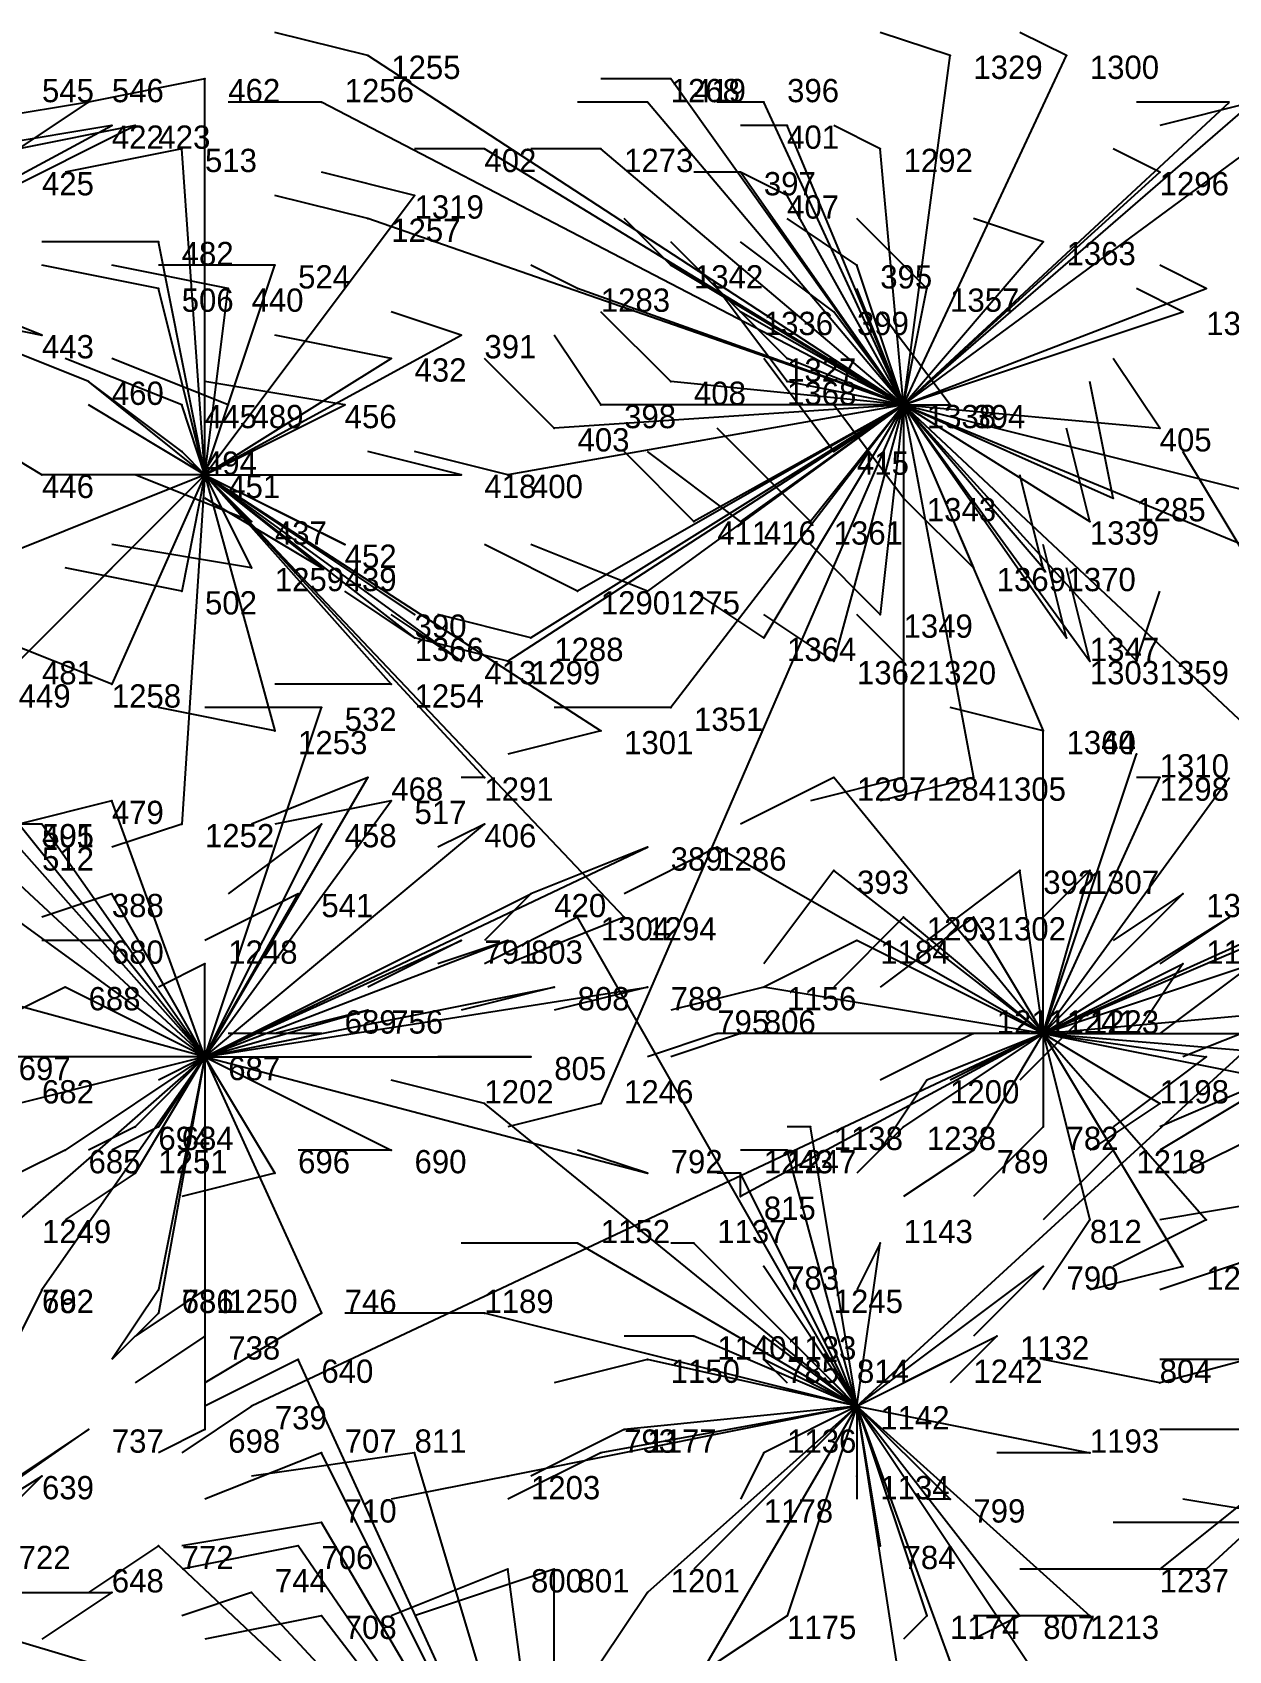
# Model space of a CAD drawing. Extents: x 13.668 to 13.876, y -34.05 to -33.931.
# Drawn here: x 13.7926 to 13.844, y -34.0005 to -33.931 of the extents above; entities that cross this region are included whole.
import ezdxf

# ---------------------------------------------------------------- set-up
doc = ezdxf.new("R2010")
doc.units = 0
for name, color, linetype in [('Facilities', 3, 'CONTINUOUS'), ('Facilities_lines', 3, 'CONTINUOUS'), ('Normals', 1, 'CONTINUOUS'), ('Source_points', 5, 'CONTINUOUS'), ('Text', 3, 'CONTINUOUS')]:
    doc.layers.add(name, color=color, linetype=linetype)

msp = doc.modelspace()

# ---------------------------------------------------------------- linework, layer by layer
at = {"layer": 'Facilities', "color": 3}
for p in [(13.83, -33.947, -1.213), (13.8, -33.95, -1.214), (13.836, -33.974, -1.213), (13.8, -33.975, -1.214), (13.828, -33.99, -1.213)]:
    msp.add_point(p, dxfattribs=at)
at = {"layer": 'Facilities_lines', "color": 3}
for p, q in [((13.83, -33.947, -1.213), (13.807, -33.932, -1.213)), ((13.83, -33.947, -1.213), (13.837, -33.932, -1.212)), ((13.83, -33.947, -1.213), (13.832, -33.932, -1.213)), ((13.8, -33.95, -1.214), (13.8, -33.933, -1.215)), ((13.83, -33.947, -1.213), (13.82, -33.933, -1.214)), ((13.83, -33.947, -1.213), (13.849, -33.933, -1.212)), ((13.783, -33.942, -1.215), (13.795, -33.934, -1.215)), ((13.83, -33.947, -1.213), (13.805, -33.934, -1.213)), ((13.83, -33.947, -1.213), (13.819, -33.934, -1.213)), ((13.83, -33.947, -1.213), (13.824, -33.934, -1.214)), ((13.83, -33.947, -1.213), (13.844, -33.934, -1.213)), ((13.83, -33.947, -1.213), (13.845, -33.934, -1.212)), ((13.783, -33.942, -1.215), (13.796, -33.935, -1.215)), ((13.783, -33.942, -1.215), (13.797, -33.935, -1.215)), ((13.83, -33.947, -1.213), (13.825, -33.935, -1.214)), ((13.8, -33.95, -1.214), (13.799, -33.936, -1.214)), ((13.83, -33.947, -1.213), (13.812, -33.936, -1.214)), ((13.83, -33.947, -1.213), (13.817, -33.936, -1.213)), ((13.83, -33.947, -1.213), (13.829, -33.936, -1.213)), ((13.83, -33.947, -1.213), (13.823, -33.937, -1.214)), ((13.83, -33.947, -1.213), (13.841, -33.937, -1.213)), ((13.8, -33.95, -1.214), (13.809, -33.938, -1.213)), ((13.83, -33.947, -1.213), (13.825, -33.938, -1.214)), ((13.83, -33.947, -1.213), (13.807, -33.939, -1.213)), ((13.8, -33.95, -1.214), (13.798, -33.94, -1.215)), ((13.83, -33.947, -1.213), (13.836, -33.94, -1.213)), ((13.8, -33.95, -1.214), (13.803, -33.941, -1.214)), ((13.83, -33.947, -1.213), (13.82, -33.941, -1.213)), ((13.83, -33.947, -1.213), (13.828, -33.941, -1.214)), ((13.783, -33.942, -1.215), (13.793, -33.944, -1.215)), ((13.8, -33.95, -1.214), (13.798, -33.942, -1.214)), ((13.8, -33.95, -1.214), (13.801, -33.942, -1.214)), ((13.83, -33.947, -1.213), (13.816, -33.942, -1.213)), ((13.83, -33.947, -1.213), (13.831, -33.942, -1.213)), ((13.83, -33.947, -1.213), (13.843, -33.942, -1.213)), ((13.83, -33.947, -1.213), (13.823, -33.943, -1.213)), ((13.83, -33.947, -1.213), (13.827, -33.943, -1.214)), ((13.83, -33.947, -1.213), (13.842, -33.943, -1.213)), ((13.8, -33.95, -1.214), (13.811, -33.944, -1.214)), ((13.8, -33.95, -1.214), (13.808, -33.945, -1.214)), ((13.83, -33.947, -1.213), (13.825, -33.945, -1.213)), ((13.8, -33.95, -1.214), (13.795, -33.946, -1.214)), ((13.83, -33.947, -1.213), (13.82, -33.946, -1.214)), ((13.83, -33.947, -1.213), (13.825, -33.946, -1.213)), ((13.8, -33.95, -1.214), (13.799, -33.947, -1.214)), ((13.8, -33.95, -1.214), (13.806, -33.947, -1.214)), ((13.8, -33.95, -1.214), (13.801, -33.947, -1.215)), ((13.83, -33.947, -1.213), (13.813, -33.958, -1.212)), ((13.83, -33.947, -1.213), (13.813, -33.95, -1.214)), ((13.83, -33.947, -1.213), (13.814, -33.957, -1.213)), ((13.83, -33.947, -1.213), (13.815, -33.948, -1.214)), ((13.83, -33.947, -1.213), (13.816, -33.955, -1.213)), ((13.83, -33.947, -1.213), (13.817, -33.977, -1.212)), ((13.83, -33.947, -1.213), (13.817, -33.947, -1.214)), ((13.83, -33.947, -1.213), (13.819, -33.955, -1.212)), ((13.83, -33.947, -1.213), (13.82, -33.96, -1.213)), ((13.83, -33.947, -1.213), (13.821, -33.952, -1.214)), ((13.83, -33.947, -1.213), (13.823, -33.952, -1.214)), ((13.83, -33.947, -1.213), (13.824, -33.957, -1.213)), ((13.83, -33.947, -1.213), (13.826, -33.952, -1.212)), ((13.83, -33.947, -1.213), (13.827, -33.949, -1.214)), ((13.83, -33.947, -1.213), (13.827, -33.958, -1.212)), ((13.83, -33.947, -1.213), (13.829, -33.956, -1.213)), ((13.83, -33.947, -1.213), (13.83, -33.963, -1.212)), ((13.83, -33.947, -1.213), (13.833, -33.963, -1.212)), ((13.83, -33.947, -1.213), (13.846, -33.962, -1.212)), ((13.83, -33.947, -1.213), (13.841, -33.948, -1.214)), ((13.83, -33.947, -1.213), (13.838, -33.958, -1.212)), ((13.83, -33.947, -1.213), (13.83, -33.958, -1.212)), ((13.83, -33.947, -1.213), (13.839, -33.951, -1.212)), ((13.83, -33.947, -1.213), (13.832, -33.947, -1.214)), ((13.83, -33.947, -1.213), (13.847, -33.954, -1.212)), ((13.83, -33.947, -1.213), (13.838, -33.952, -1.212)), ((13.83, -33.947, -1.213), (13.83, -33.951, -1.213)), ((13.83, -33.947, -1.213), (13.837, -33.957, -1.213)), ((13.83, -33.947, -1.213), (13.846, -33.951, -1.211)), ((13.83, -33.947, -1.213), (13.84, -33.958, -1.212)), ((13.83, -33.947, -1.213), (13.836, -33.961, -1.212)), ((13.83, -33.947, -1.213), (13.833, -33.954, -1.212)), ((13.83, -33.947, -1.213), (13.836, -33.954, -1.213)), ((13.8, -33.95, -1.214), (13.799, -33.949, -1.215)), ((13.8, -33.95, -1.214), (13.785, -33.956, -1.214)), ((13.8, -33.95, -1.214), (13.791, -33.959, -1.214)), ((13.8, -33.95, -1.214), (13.792, -33.958, -1.214)), ((13.8, -33.95, -1.214), (13.793, -33.95, -1.215)), ((13.8, -33.95, -1.214), (13.796, -33.959, -1.213)), ((13.8, -33.95, -1.214), (13.799, -33.955, -1.214)), ((13.8, -33.95, -1.214), (13.799, -33.965, -1.213)), ((13.8, -33.95, -1.214), (13.809, -33.956, -1.214)), ((13.8, -33.95, -1.214), (13.811, -33.958, -1.214)), ((13.8, -33.95, -1.214), (13.811, -33.95, -1.214)), ((13.8, -33.95, -1.214), (13.805, -33.954, -1.214)), ((13.8, -33.95, -1.214), (13.802, -33.952, -1.214)), ((13.8, -33.95, -1.214), (13.806, -33.953, -1.214)), ((13.8, -33.95, -1.214), (13.803, -33.961, -1.213)), ((13.8, -33.95, -1.214), (13.808, -33.959, -1.213)), ((13.8, -33.95, -1.214), (13.802, -33.954, -1.213)), ((13.8, -33.95, -1.214), (13.812, -33.963, -1.213)), ((13.8, -33.95, -1.214), (13.818, -33.969, -1.212)), ((13.8, -33.95, -1.214), (13.817, -33.961, -1.213)), ((13.8, -33.95, -1.214), (13.809, -33.957, -1.213)), ((13.8, -33.975, -1.214), (13.805, -33.96, -1.214)), ((13.836, -33.974, -1.213), (13.836, -33.961, -1.213)), ((13.8, -33.975, -1.214), (13.786, -33.962, -1.214)), ((13.836, -33.974, -1.213), (13.84, -33.962, -1.213)), ((13.8, -33.975, -1.214), (13.807, -33.963, -1.214)), ((13.836, -33.974, -1.213), (13.827, -33.963, -1.213)), ((13.836, -33.974, -1.213), (13.841, -33.963, -1.212)), ((13.836, -33.974, -1.213), (13.844, -33.963, -1.213)), ((13.8, -33.975, -1.214), (13.796, -33.964, -1.214)), ((13.8, -33.975, -1.214), (13.808, -33.964, -1.214)), ((13.8, -33.975, -1.214), (13.792, -33.965, -1.215)), ((13.8, -33.975, -1.214), (13.793, -33.965, -1.214)), ((13.8, -33.975, -1.214), (13.812, -33.965, -1.214)), ((13.8, -33.975, -1.214), (13.805, -33.965, -1.214)), ((13.8, -33.975, -1.214), (13.792, -33.966, -1.214)), ((13.8, -33.975, -1.214), (13.819, -33.966, -1.214)), ((13.836, -33.974, -1.213), (13.822, -33.966, -1.213)), ((13.8, -33.975, -1.214), (13.789, -33.967, -1.214)), ((13.836, -33.974, -1.213), (13.827, -33.967, -1.214)), ((13.836, -33.974, -1.213), (13.835, -33.967, -1.214)), ((13.836, -33.974, -1.213), (13.838, -33.967, -1.212)), ((13.8, -33.975, -1.214), (13.796, -33.968, -1.218)), ((13.8, -33.975, -1.214), (13.814, -33.968, -1.214)), ((13.8, -33.975, -1.214), (13.804, -33.968, -1.214)), ((13.828, -33.99, -1.213), (13.852, -33.968, -1.215)), ((13.836, -33.974, -1.213), (13.85, -33.968, -1.211)), ((13.836, -33.974, -1.213), (13.842, -33.968, -1.213)), ((13.828, -33.99, -1.213), (13.816, -33.969, -1.213)), ((13.836, -33.974, -1.213), (13.83, -33.969, -1.213)), ((13.836, -33.974, -1.213), (13.833, -33.969, -1.212)), ((13.836, -33.974, -1.213), (13.844, -33.969, -1.212)), ((13.836, -33.974, -1.213), (13.847, -33.969, -1.211)), ((13.8, -33.975, -1.214), (13.796, -33.97, -1.214)), ((13.8, -33.975, -1.214), (13.811, -33.97, -1.214)), ((13.8, -33.975, -1.214), (13.813, -33.97, -1.214)), ((13.836, -33.974, -1.213), (13.828, -33.97, -1.213)), ((13.8, -33.975, -1.214), (13.8, -33.971, -1.213)), ((13.836, -33.974, -1.213), (13.845, -33.971, -1.213)), ((13.836, -33.974, -1.213), (13.842, -33.971, -1.212)), ((13.8, -33.975, -1.214), (13.789, -33.972, -1.215)), ((13.8, -33.975, -1.214), (13.794, -33.972, -1.214)), ((13.8, -33.975, -1.214), (13.819, -33.972, -1.214)), ((13.8, -33.975, -1.214), (13.815, -33.972, -1.214)), ((13.836, -33.974, -1.213), (13.824, -33.972, -1.213)), ((13.8, -33.975, -1.214), (13.807, -33.973, -1.214)), ((13.836, -33.974, -1.213), (13.847, -33.973, -1.213)), ((13.836, -33.974, -1.213), (13.838, -33.973, -1.212)), ((13.8, -33.975, -1.214), (13.805, -33.974, -1.214)), ((13.836, -33.974, -1.213), (13.802, -33.99, -1.215)), ((13.836, -33.974, -1.213), (13.822, -33.974, -1.214)), ((13.836, -33.974, -1.213), (13.823, -33.974, -1.214)), ((13.836, -33.974, -1.213), (13.823, -33.981, -1.214)), ((13.836, -33.974, -1.213), (13.83, -33.978, -1.212)), ((13.836, -33.974, -1.213), (13.831, -33.976, -1.213)), ((13.836, -33.974, -1.213), (13.833, -33.974, -1.213)), ((13.836, -33.974, -1.213), (13.833, -33.979, -1.214)), ((13.836, -33.974, -1.213), (13.836, -33.978, -1.214)), ((13.836, -33.974, -1.213), (13.838, -33.982, -1.214)), ((13.836, -33.974, -1.213), (13.843, -33.975, -1.213)), ((13.836, -33.974, -1.213), (13.846, -33.976, -1.212)), ((13.836, -33.974, -1.213), (13.848, -33.975, -1.212)), ((13.836, -33.974, -1.213), (13.843, -33.982, -1.213)), ((13.836, -33.974, -1.213), (13.841, -33.977, -1.213)), ((13.836, -33.974, -1.213), (13.85, -33.974, -1.212)), ((13.836, -33.974, -1.213), (13.842, -33.984, -1.212)), ((13.836, -33.974, -1.213), (13.839, -33.979, -1.212)), ((13.8, -33.975, -1.214), (13.789, -33.975, -1.214)), ((13.8, -33.975, -1.214), (13.79, -33.975, -1.215)), ((13.8, -33.975, -1.214), (13.791, -33.975, -1.214)), ((13.8, -33.975, -1.214), (13.792, -33.977, -1.215)), ((13.8, -33.975, -1.214), (13.792, -33.982, -1.213)), ((13.8, -33.975, -1.214), (13.793, -33.985, -1.214)), ((13.8, -33.975, -1.214), (13.794, -33.979, -1.214)), ((13.8, -33.975, -1.214), (13.797, -33.978, -1.215)), ((13.8, -33.975, -1.214), (13.797, -33.98, -1.213)), ((13.8, -33.975, -1.214), (13.798, -33.986, -1.214)), ((13.8, -33.975, -1.214), (13.798, -33.978, -1.214)), ((13.8, -33.975, -1.214), (13.798, -33.985, -1.215)), ((13.8, -33.975, -1.214), (13.808, -33.979, -1.214)), ((13.8, -33.975, -1.214), (13.803, -33.98, -1.215)), ((13.8, -33.975, -1.214), (13.8, -33.991, -1.214)), ((13.8, -33.975, -1.214), (13.8, -33.987, -1.215)), ((13.8, -33.975, -1.214), (13.805, -33.986, -1.215)), ((13.8, -33.975, -1.214), (13.819, -33.98, -1.214)), ((13.8, -33.975, -1.214), (13.814, -33.975, -1.214)), ((13.8, -33.975, -1.214), (13.8, -33.985, -1.213)), ((13.828, -33.99, -1.213), (13.812, -33.977, -1.213)), ((13.828, -33.99, -1.213), (13.826, -33.978, -1.213)), ((13.828, -33.99, -1.213), (13.825, -33.979, -1.213)), ((13.828, -33.99, -1.213), (13.823, -33.98, -1.213)), ((13.828, -33.99, -1.213), (13.816, -33.983, -1.213)), ((13.828, -33.99, -1.213), (13.821, -33.983, -1.212)), ((13.828, -33.99, -1.213), (13.829, -33.983, -1.213)), ((13.828, -33.99, -1.213), (13.824, -33.984, -1.214)), ((13.828, -33.99, -1.213), (13.836, -33.984, -1.214)), ((13.828, -33.99, -1.213), (13.826, -33.985, -1.213)), ((13.856, -33.985, -1.212), (13.841, -33.989, -1.214)), ((13.856, -33.985, -1.212), (13.841, -33.997, -1.213)), ((13.856, -33.985, -1.212), (13.843, -33.997, -1.213)), ((13.828, -33.99, -1.213), (13.812, -33.986, -1.213)), ((13.828, -33.99, -1.213), (13.821, -33.987, -1.213)), ((13.828, -33.99, -1.213), (13.824, -33.987, -1.212)), ((13.828, -33.99, -1.213), (13.834, -33.987, -1.213)), ((13.815, -34.012, -1.214), (13.804, -33.988, -1.214)), ((13.828, -33.99, -1.213), (13.819, -33.988, -1.213)), ((13.828, -33.99, -1.213), (13.824, -33.988, -1.215)), ((13.828, -33.99, -1.213), (13.832, -33.988, -1.213)), ((13.828, -33.99, -1.213), (13.827, -33.989, -1.214)), ((13.828, -33.99, -1.213), (13.813, -33.993, -1.213)), ((13.828, -33.99, -1.213), (13.817, -33.992, -1.215)), ((13.828, -33.99, -1.213), (13.818, -33.991, -1.212)), ((13.828, -33.99, -1.213), (13.819, -33.998, -1.212)), ((13.828, -33.99, -1.213), (13.821, -34.002, -1.213)), ((13.828, -33.99, -1.213), (13.823, -33.995, -1.213)), ((13.828, -33.99, -1.213), (13.824, -33.992, -1.213)), ((13.828, -33.99, -1.213), (13.825, -33.999, -1.213)), ((13.828, -33.99, -1.213), (13.832, -33.994, -1.214)), ((13.828, -33.99, -1.213), (13.829, -33.996, -1.214)), ((13.828, -33.99, -1.213), (13.835, -33.999, -1.214)), ((13.828, -33.99, -1.213), (13.83, -34.003, -1.214)), ((13.828, -33.99, -1.213), (13.832, -34.001, -1.214)), ((13.828, -33.99, -1.213), (13.828, -33.993, -1.213)), ((13.828, -33.99, -1.213), (13.831, -33.999, -1.213)), ((13.828, -33.99, -1.213), (13.838, -33.992, -1.213)), ((13.828, -33.99, -1.213), (13.836, -34.002, -1.213)), ((13.828, -33.99, -1.213), (13.838, -33.999, -1.213)), ((13.785, -33.998, -1.215), (13.795, -33.991, -1.215)), ((13.815, -34.012, -1.214), (13.805, -33.992, -1.215)), ((13.815, -34.012, -1.214), (13.809, -33.992, -1.214)), ((13.785, -33.998, -1.215), (13.793, -33.993, -1.215)), ((13.815, -34.012, -1.214), (13.805, -33.995, -1.214)), ((13.815, -34.012, -1.214), (13.798, -33.996, -1.215)), ((13.815, -34.012, -1.214), (13.804, -33.996, -1.214)), ((13.815, -34.012, -1.214), (13.813, -33.997, -1.214)), ((13.815, -34.012, -1.214), (13.815, -33.997, -1.214)), ((13.785, -33.998, -1.215), (13.796, -33.998, -1.214)), ((13.785, -33.998, -1.215), (13.795, -34.001, -1.216)), ((13.815, -34.012, -1.214), (13.802, -33.998, -1.216)), ((13.815, -34.012, -1.214), (13.805, -33.999, -1.214))]:
    msp.add_line(p, q, dxfattribs=at)
at = {"layer": 'Normals', "color": 1}
for p, q in [((13.807, -33.932, -1.213), (13.803, -33.931, -1.113)), ((13.832, -33.932, -1.213), (13.829, -33.931, -1.113)), ((13.837, -33.932, -1.212), (13.835, -33.931, -1.112)), ((13.8, -33.933, -1.215), (13.795, -33.934, -1.115)), ((13.82, -33.933, -1.214), (13.817, -33.933, -1.114)), ((13.795, -33.934, -1.215), (13.789, -33.935, -1.115)), ((13.805, -33.934, -1.213), (13.801, -33.934, -1.113)), ((13.819, -33.934, -1.213), (13.816, -33.934, -1.113)), ((13.824, -33.934, -1.214), (13.822, -33.934, -1.114)), ((13.844, -33.934, -1.213), (13.84, -33.934, -1.113)), ((13.845, -33.934, -1.212), (13.841, -33.935, -1.112)), ((13.796, -33.935, -1.215), (13.79, -33.936, -1.115)), ((13.797, -33.935, -1.215), (13.792, -33.936, -1.115)), ((13.825, -33.935, -1.214), (13.823, -33.935, -1.114)), ((13.829, -33.936, -1.213), (13.827, -33.935, -1.113)), ((13.799, -33.936, -1.214), (13.794, -33.937, -1.114)), ((13.812, -33.936, -1.214), (13.809, -33.936, -1.114)), ((13.817, -33.936, -1.213), (13.814, -33.936, -1.113)), ((13.841, -33.937, -1.213), (13.839, -33.936, -1.113)), ((13.809, -33.938, -1.213), (13.805, -33.937, -1.113)), ((13.823, -33.937, -1.214), (13.821, -33.937, -1.114)), ((13.825, -33.938, -1.214), (13.823, -33.937, -1.114)), ((13.807, -33.939, -1.213), (13.803, -33.938, -1.113)), ((13.82, -33.941, -1.213), (13.818, -33.939, -1.113)), ((13.828, -33.941, -1.214), (13.825, -33.939, -1.114)), ((13.831, -33.942, -1.213), (13.828, -33.939, -1.113)), ((13.836, -33.94, -1.213), (13.833, -33.939, -1.113)), ((13.798, -33.94, -1.215), (13.793, -33.94, -1.115)), ((13.823, -33.943, -1.213), (13.82, -33.94, -1.113)), ((13.827, -33.943, -1.214), (13.823, -33.94, -1.114)), ((13.798, -33.942, -1.214), (13.793, -33.941, -1.114)), ((13.801, -33.942, -1.214), (13.796, -33.941, -1.114)), ((13.803, -33.941, -1.214), (13.798, -33.941, -1.114)), ((13.816, -33.942, -1.213), (13.814, -33.941, -1.113)), ((13.843, -33.942, -1.213), (13.841, -33.941, -1.113)), ((13.793, -33.944, -1.215), (13.788, -33.942, -1.115)), ((13.825, -33.945, -1.213), (13.822, -33.942, -1.113)), ((13.825, -33.946, -1.213), (13.822, -33.942, -1.113)), ((13.83, -33.947, -1.213), (13.828, -33.942, -1.113)), ((13.842, -33.943, -1.213), (13.84, -33.942, -1.113)), ((13.811, -33.944, -1.214), (13.808, -33.943, -1.114)), ((13.82, -33.946, -1.214), (13.817, -33.943, -1.114)), ((13.832, -33.947, -1.214), (13.829, -33.943, -1.114)), ((13.795, -33.946, -1.214), (13.79, -33.944, -1.114)), ((13.808, -33.945, -1.214), (13.803, -33.944, -1.114)), ((13.817, -33.947, -1.214), (13.815, -33.944, -1.114)), ((13.799, -33.947, -1.214), (13.794, -33.945, -1.114)), ((13.801, -33.947, -1.215), (13.796, -33.945, -1.115)), ((13.815, -33.948, -1.214), (13.812, -33.945, -1.114)), ((13.827, -33.949, -1.214), (13.824, -33.945, -1.114)), ((13.841, -33.948, -1.214), (13.839, -33.945, -1.114)), ((13.799, -33.949, -1.215), (13.795, -33.946, -1.115)), ((13.806, -33.947, -1.214), (13.8, -33.946, -1.114)), ((13.839, -33.951, -1.212), (13.838, -33.946, -1.112)), ((13.793, -33.95, -1.215), (13.788, -33.947, -1.115)), ((13.8, -33.95, -1.214), (13.795, -33.947, -1.114)), ((13.83, -33.951, -1.213), (13.827, -33.947, -1.113)), ((13.826, -33.952, -1.212), (13.822, -33.948, -1.112)), ((13.838, -33.952, -1.212), (13.837, -33.948, -1.112)), ((13.811, -33.95, -1.214), (13.807, -33.949, -1.114)), ((13.813, -33.95, -1.214), (13.809, -33.949, -1.114)), ((13.821, -33.952, -1.214), (13.818, -33.949, -1.114)), ((13.823, -33.952, -1.214), (13.819, -33.949, -1.114)), ((13.845, -33.954, -1.213), (13.842, -33.949, -1.113)), ((13.802, -33.952, -1.214), (13.797, -33.95, -1.114)), ((13.836, -33.954, -1.213), (13.835, -33.95, -1.113)), ((13.805, -33.954, -1.214), (13.8, -33.951, -1.114)), ((13.806, -33.953, -1.214), (13.802, -33.951, -1.114)), ((13.833, -33.954, -1.212), (13.83, -33.951, -1.112)), ((13.802, -33.954, -1.213), (13.796, -33.953, -1.113)), ((13.816, -33.955, -1.213), (13.812, -33.953, -1.113)), ((13.819, -33.955, -1.212), (13.814, -33.953, -1.112)), ((13.829, -33.956, -1.213), (13.826, -33.953, -1.113)), ((13.837, -33.957, -1.213), (13.836, -33.953, -1.113)), ((13.799, -33.955, -1.214), (13.794, -33.954, -1.114)), ((13.809, -33.956, -1.214), (13.806, -33.954, -1.114)), ((13.838, -33.958, -1.212), (13.837, -33.954, -1.112)), ((13.809, -33.957, -1.213), (13.806, -33.955, -1.113)), ((13.824, -33.957, -1.213), (13.821, -33.955, -1.113)), ((13.84, -33.958, -1.212), (13.841, -33.955, -1.112)), ((13.811, -33.958, -1.214), (13.808, -33.956, -1.114)), ((13.814, -33.957, -1.213), (13.81, -33.956, -1.113)), ((13.827, -33.958, -1.212), (13.824, -33.956, -1.112)), ((13.83, -33.958, -1.212), (13.828, -33.956, -1.112)), ((13.796, -33.959, -1.213), (13.791, -33.957, -1.113)), ((13.813, -33.958, -1.212), (13.809, -33.957, -1.112)), ((13.808, -33.959, -1.213), (13.803, -33.959, -1.113)), ((13.803, -33.961, -1.213), (13.798, -33.96, -1.113)), ((13.805, -33.96, -1.214), (13.8, -33.96, -1.114)), ((13.82, -33.96, -1.213), (13.815, -33.96, -1.113)), ((13.836, -33.961, -1.213), (13.832, -33.96, -1.113)), ((13.836, -33.961, -1.212), (13.832, -33.96, -1.112)), ((13.817, -33.961, -1.213), (13.813, -33.962, -1.113)), ((13.84, -33.962, -1.213), (13.84, -33.962, -1.113)), ((13.807, -33.963, -1.214), (13.802, -33.965, -1.114)), ((13.812, -33.963, -1.213), (13.811, -33.963, -1.113)), ((13.827, -33.963, -1.213), (13.823, -33.965, -1.113)), ((13.83, -33.963, -1.212), (13.826, -33.964, -1.112)), ((13.833, -33.963, -1.212), (13.829, -33.964, -1.112)), ((13.841, -33.963, -1.212), (13.84, -33.963, -1.112)), ((13.796, -33.964, -1.214), (13.792, -33.965, -1.114)), ((13.808, -33.964, -1.214), (13.803, -33.965, -1.114)), ((13.793, -33.965, -1.214), (13.789, -33.965, -1.114)), ((13.799, -33.965, -1.213), (13.796, -33.966, -1.113)), ((13.805, -33.965, -1.214), (13.801, -33.968, -1.114)), ((13.812, -33.965, -1.214), (13.81, -33.966, -1.114)), ((13.819, -33.966, -1.214), (13.814, -33.968, -1.114)), ((13.822, -33.966, -1.213), (13.818, -33.968, -1.113)), ((13.827, -33.967, -1.214), (13.824, -33.971, -1.114)), ((13.835, -33.967, -1.214), (13.831, -33.97, -1.114)), ((13.838, -33.967, -1.212), (13.836, -33.969, -1.112)), ((13.796, -33.968, -1.218), (13.793, -33.969, -1.118)), ((13.804, -33.968, -1.214), (13.8, -33.97, -1.114)), ((13.814, -33.968, -1.214), (13.812, -33.97, -1.114)), ((13.842, -33.968, -1.213), (13.839, -33.97, -1.113)), ((13.816, -33.969, -1.213), (13.812, -33.971, -1.113)), ((13.818, -33.969, -1.212), (13.813, -33.971, -1.112)), ((13.83, -33.969, -1.213), (13.827, -33.972, -1.113)), ((13.833, -33.969, -1.212), (13.829, -33.972, -1.112)), ((13.844, -33.969, -1.212), (13.841, -33.971, -1.112)), ((13.796, -33.97, -1.214), (13.793, -33.97, -1.114)), ((13.811, -33.97, -1.214), (13.807, -33.972, -1.114)), ((13.813, -33.97, -1.214), (13.81, -33.971, -1.114)), ((13.828, -33.97, -1.213), (13.824, -33.972, -1.113)), ((13.8, -33.971, -1.213), (13.798, -33.972, -1.113)), ((13.842, -33.971, -1.212), (13.84, -33.974, -1.112)), ((13.845, -33.971, -1.213), (13.841, -33.974, -1.113)), ((13.794, -33.972, -1.214), (13.792, -33.973, -1.114)), ((13.815, -33.972, -1.214), (13.811, -33.973, -1.114)), ((13.819, -33.972, -1.214), (13.815, -33.973, -1.114)), ((13.824, -33.972, -1.213), (13.82, -33.973, -1.113)), ((13.807, -33.973, -1.214), (13.803, -33.974, -1.114)), ((13.838, -33.973, -1.212), (13.835, -33.976, -1.112)), ((13.847, -33.973, -1.213), (13.842, -33.975, -1.113)), ((13.805, -33.974, -1.214), (13.801, -33.974, -1.114)), ((13.822, -33.974, -1.214), (13.819, -33.975, -1.114)), ((13.823, -33.974, -1.214), (13.82, -33.975, -1.114)), ((13.833, -33.974, -1.213), (13.829, -33.976, -1.113)), ((13.836, -33.974, -1.213), (13.832, -33.976, -1.113)), ((13.8, -33.975, -1.214), (13.798, -33.976, -1.114)), ((13.814, -33.975, -1.214), (13.81, -33.975, -1.114)), ((13.843, -33.975, -1.213), (13.839, -33.978, -1.113)), ((13.848, -33.975, -1.212), (13.841, -33.978, -1.112)), ((13.812, -33.977, -1.213), (13.808, -33.976, -1.113)), ((13.831, -33.976, -1.213), (13.829, -33.979, -1.113)), ((13.846, -33.976, -1.212), (13.841, -33.979, -1.112)), ((13.817, -33.977, -1.212), (13.813, -33.978, -1.112)), ((13.841, -33.977, -1.213), (13.838, -33.979, -1.113)), ((13.848, -33.977, -1.213), (13.842, -33.98, -1.113)), ((13.797, -33.978, -1.215), (13.795, -33.979, -1.115)), ((13.798, -33.978, -1.214), (13.796, -33.979, -1.114)), ((13.826, -33.978, -1.213), (13.825, -33.978, -1.113)), ((13.83, -33.978, -1.212), (13.828, -33.98, -1.112)), ((13.836, -33.978, -1.214), (13.833, -33.981, -1.114)), ((13.794, -33.979, -1.214), (13.792, -33.98, -1.114)), ((13.808, -33.979, -1.214), (13.804, -33.979, -1.114)), ((13.819, -33.98, -1.214), (13.816, -33.979, -1.114)), ((13.825, -33.979, -1.213), (13.823, -33.979, -1.113)), ((13.833, -33.979, -1.214), (13.83, -33.981, -1.114)), ((13.839, -33.979, -1.212), (13.836, -33.982, -1.112)), ((13.797, -33.98, -1.213), (13.794, -33.982, -1.113)), ((13.803, -33.98, -1.215), (13.799, -33.981, -1.115)), ((13.823, -33.98, -1.213), (13.822, -33.98, -1.113)), ((13.823, -33.981, -1.214), (13.823, -33.98, -1.114)), ((13.847, -33.981, -1.213), (13.841, -33.982, -1.113)), ((13.838, -33.982, -1.214), (13.836, -33.985, -1.114)), ((13.843, -33.982, -1.213), (13.839, -33.984, -1.113)), ((13.816, -33.983, -1.213), (13.811, -33.983, -1.113)), ((13.821, -33.983, -1.212), (13.82, -33.983, -1.112)), ((13.829, -33.983, -1.213), (13.828, -33.985, -1.113)), ((13.847, -33.983, -1.212), (13.841, -33.985, -1.112)), ((13.824, -33.984, -1.214), (13.824, -33.984, -1.114)), ((13.836, -33.984, -1.214), (13.833, -33.987, -1.114)), ((13.842, -33.984, -1.212), (13.838, -33.985, -1.112)), ((13.793, -33.985, -1.214), (13.792, -33.987, -1.114)), ((13.798, -33.985, -1.215), (13.796, -33.988, -1.115)), ((13.8, -33.985, -1.213), (13.797, -33.987, -1.113)), ((13.826, -33.985, -1.213), (13.826, -33.985, -1.113)), ((13.798, -33.986, -1.214), (13.796, -33.988, -1.114)), ((13.805, -33.986, -1.215), (13.8, -33.989, -1.115)), ((13.812, -33.986, -1.213), (13.806, -33.986, -1.113)), ((13.8, -33.987, -1.215), (13.797, -33.989, -1.115)), ((13.821, -33.987, -1.213), (13.818, -33.987, -1.113)), ((13.824, -33.987, -1.212), (13.824, -33.987, -1.112)), ((13.834, -33.987, -1.213), (13.832, -33.989, -1.113)), ((13.804, -33.988, -1.214), (13.8, -33.99, -1.114)), ((13.819, -33.988, -1.213), (13.815, -33.989, -1.113)), ((13.824, -33.988, -1.215), (13.825, -33.989, -1.115)), ((13.832, -33.988, -1.213), (13.83, -33.989, -1.113)), ((13.841, -33.989, -1.214), (13.836, -33.988, -1.114)), ((13.847, -33.988, -1.213), (13.841, -33.988, -1.113)), ((13.827, -33.989, -1.214), (13.828, -33.99, -1.114)), ((13.802, -33.99, -1.215), (13.799, -33.992, -1.115)), ((13.828, -33.99, -1.213), (13.828, -33.991, -1.113)), ((13.795, -33.991, -1.215), (13.792, -33.993, -1.115)), ((13.8, -33.991, -1.214), (13.798, -33.992, -1.114)), ((13.818, -33.991, -1.212), (13.814, -33.993, -1.112)), ((13.846, -33.991, -1.212), (13.841, -33.991, -1.112)), ((13.805, -33.992, -1.215), (13.8, -33.994, -1.115)), ((13.809, -33.992, -1.214), (13.802, -33.993, -1.114)), ((13.817, -33.992, -1.215), (13.813, -33.994, -1.115)), ((13.824, -33.992, -1.213), (13.823, -33.994, -1.113)), ((13.838, -33.992, -1.213), (13.834, -33.992, -1.113)), ((13.793, -33.993, -1.215), (13.79, -33.996, -1.115)), ((13.813, -33.993, -1.213), (13.808, -33.994, -1.113)), ((13.828, -33.993, -1.213), (13.828, -33.994, -1.113)), ((13.832, -33.994, -1.214), (13.831, -33.994, -1.114)), ((13.848, -33.995, -1.212), (13.842, -33.994, -1.112)), ((13.805, -33.995, -1.214), (13.799, -33.996, -1.114)), ((13.823, -33.995, -1.213), (13.821, -33.997, -1.113)), ((13.845, -33.995, -1.213), (13.839, -33.995, -1.113)), ((13.798, -33.996, -1.215), (13.795, -33.998, -1.115)), ((13.804, -33.996, -1.214), (13.799, -33.997, -1.114)), ((13.829, -33.996, -1.214), (13.829, -33.996, -1.114)), ((13.813, -33.997, -1.214), (13.808, -33.999, -1.114)), ((13.815, -33.997, -1.214), (13.809, -33.999, -1.114)), ((13.841, -33.997, -1.213), (13.835, -33.997, -1.113)), ((13.843, -33.997, -1.213), (13.837, -33.997, -1.113)), ((13.796, -33.998, -1.214), (13.793, -34, -1.114)), ((13.802, -33.998, -1.216), (13.799, -33.999, -1.116)), ((13.819, -33.998, -1.212), (13.817, -34.001, -1.112)), ((13.805, -33.999, -1.214), (13.8, -34, -1.114)), ((13.825, -33.999, -1.213), (13.822, -34.001, -1.113)), ((13.831, -33.999, -1.213), (13.83, -34, -1.113)), ((13.835, -33.999, -1.214), (13.833, -34, -1.114)), ((13.838, -33.999, -1.213), (13.833, -33.999, -1.113))]:
    msp.add_line(p, q, dxfattribs=at)
at = {"layer": 'Source_points', "color": 5}
for p in [(13.807, -33.932, -1.213), (13.832, -33.932, -1.213), (13.837, -33.932, -1.212), (13.8, -33.933, -1.215), (13.82, -33.933, -1.214), (13.795, -33.934, -1.215), (13.805, -33.934, -1.213), (13.819, -33.934, -1.213), (13.824, -33.934, -1.214), (13.796, -33.935, -1.215), (13.797, -33.935, -1.215), (13.825, -33.935, -1.214), (13.799, -33.936, -1.214), (13.812, -33.936, -1.214), (13.817, -33.936, -1.213), (13.829, -33.936, -1.213), (13.823, -33.937, -1.214), (13.841, -33.937, -1.213), (13.809, -33.938, -1.213), (13.825, -33.938, -1.214), (13.807, -33.939, -1.213), (13.798, -33.94, -1.215), (13.836, -33.94, -1.213), (13.803, -33.941, -1.214), (13.82, -33.941, -1.213), (13.828, -33.941, -1.214), (13.798, -33.942, -1.214), (13.801, -33.942, -1.214), (13.816, -33.942, -1.213), (13.831, -33.942, -1.213), (13.843, -33.942, -1.213), (13.823, -33.943, -1.213), (13.827, -33.943, -1.214), (13.842, -33.943, -1.213), (13.793, -33.944, -1.215), (13.811, -33.944, -1.214), (13.808, -33.945, -1.214), (13.825, -33.945, -1.213), (13.795, -33.946, -1.214), (13.82, -33.946, -1.214), (13.825, -33.946, -1.213), (13.799, -33.947, -1.214), (13.801, -33.947, -1.215), (13.806, -33.947, -1.214), (13.817, -33.947, -1.214), (13.832, -33.947, -1.214), (13.815, -33.948, -1.214), (13.841, -33.948, -1.214), (13.799, -33.949, -1.215), (13.827, -33.949, -1.214), (13.793, -33.95, -1.215), (13.811, -33.95, -1.214), (13.813, -33.95, -1.214), (13.83, -33.951, -1.213), (13.839, -33.951, -1.212), (13.802, -33.952, -1.214), (13.821, -33.952, -1.214), (13.823, -33.952, -1.214), (13.826, -33.952, -1.212), (13.838, -33.952, -1.212), (13.806, -33.953, -1.214), (13.802, -33.954, -1.213), (13.805, -33.954, -1.214), (13.833, -33.954, -1.212), (13.836, -33.954, -1.213), (13.799, -33.955, -1.214), (13.816, -33.955, -1.213), (13.819, -33.955, -1.212), (13.809, -33.956, -1.214), (13.829, -33.956, -1.213), (13.809, -33.957, -1.213), (13.814, -33.957, -1.213), (13.824, -33.957, -1.213), (13.837, -33.957, -1.213), (13.811, -33.958, -1.214), (13.813, -33.958, -1.212), (13.827, -33.958, -1.212), (13.83, -33.958, -1.212), (13.838, -33.958, -1.212), (13.84, -33.958, -1.212), (13.796, -33.959, -1.213), (13.808, -33.959, -1.213), (13.805, -33.96, -1.214), (13.82, -33.96, -1.213), (13.803, -33.961, -1.213), (13.817, -33.961, -1.213), (13.836, -33.961, -1.213), (13.836, -33.961, -1.212), (13.84, -33.962, -1.213), (13.807, -33.963, -1.214), (13.812, -33.963, -1.213), (13.827, -33.963, -1.213), (13.83, -33.963, -1.212), (13.833, -33.963, -1.212), (13.841, -33.963, -1.212), (13.796, -33.964, -1.214), (13.808, -33.964, -1.214), (13.793, -33.965, -1.214), (13.799, -33.965, -1.213), (13.805, -33.965, -1.214), (13.812, -33.965, -1.214), (13.819, -33.966, -1.214), (13.822, -33.966, -1.213), (13.827, -33.967, -1.214), (13.835, -33.967, -1.214), (13.838, -33.967, -1.212), (13.796, -33.968, -1.218), (13.804, -33.968, -1.214), (13.814, -33.968, -1.214), (13.842, -33.968, -1.213), (13.816, -33.969, -1.213), (13.818, -33.969, -1.212), (13.83, -33.969, -1.213), (13.833, -33.969, -1.212), (13.796, -33.97, -1.214), (13.811, -33.97, -1.214), (13.813, -33.97, -1.214), (13.828, -33.97, -1.213), (13.8, -33.971, -1.213), (13.842, -33.971, -1.212), (13.794, -33.972, -1.214), (13.815, -33.972, -1.214), (13.819, -33.972, -1.214), (13.824, -33.972, -1.213), (13.807, -33.973, -1.214), (13.838, -33.973, -1.212), (13.805, -33.974, -1.214), (13.822, -33.974, -1.214), (13.823, -33.974, -1.214), (13.833, -33.974, -1.213), (13.814, -33.975, -1.214), (13.843, -33.975, -1.213), (13.831, -33.976, -1.213), (13.812, -33.977, -1.213), (13.817, -33.977, -1.212), (13.841, -33.977, -1.213), (13.797, -33.978, -1.215), (13.798, -33.978, -1.214), (13.826, -33.978, -1.213), (13.83, -33.978, -1.212), (13.836, -33.978, -1.214), (13.794, -33.979, -1.214), (13.808, -33.979, -1.214), (13.825, -33.979, -1.213), (13.833, -33.979, -1.214), (13.839, -33.979, -1.212), (13.797, -33.98, -1.213), (13.803, -33.98, -1.215), (13.819, -33.98, -1.214), (13.823, -33.98, -1.213), (13.823, -33.981, -1.214), (13.838, -33.982, -1.214), (13.843, -33.982, -1.213), (13.816, -33.983, -1.213), (13.821, -33.983, -1.212), (13.829, -33.983, -1.213), (13.824, -33.984, -1.214), (13.836, -33.984, -1.214), (13.842, -33.984, -1.212), (13.793, -33.985, -1.214), (13.798, -33.985, -1.215), (13.8, -33.985, -1.213), (13.826, -33.985, -1.213), (13.798, -33.986, -1.214), (13.805, -33.986, -1.215), (13.812, -33.986, -1.213), (13.8, -33.987, -1.215), (13.821, -33.987, -1.213), (13.824, -33.987, -1.212), (13.834, -33.987, -1.213), (13.804, -33.988, -1.214), (13.819, -33.988, -1.213), (13.824, -33.988, -1.215), (13.832, -33.988, -1.213), (13.827, -33.989, -1.214), (13.841, -33.989, -1.214), (13.802, -33.99, -1.215), (13.795, -33.991, -1.215), (13.8, -33.991, -1.214), (13.818, -33.991, -1.212), (13.805, -33.992, -1.215), (13.809, -33.992, -1.214), (13.817, -33.992, -1.215), (13.824, -33.992, -1.213), (13.838, -33.992, -1.213), (13.793, -33.993, -1.215), (13.813, -33.993, -1.213), (13.828, -33.993, -1.213), (13.832, -33.994, -1.214), (13.805, -33.995, -1.214), (13.823, -33.995, -1.213), (13.798, -33.996, -1.215), (13.804, -33.996, -1.214), (13.829, -33.996, -1.214), (13.813, -33.997, -1.214), (13.815, -33.997, -1.214), (13.841, -33.997, -1.213), (13.843, -33.997, -1.213), (13.796, -33.998, -1.214), (13.802, -33.998, -1.216), (13.819, -33.998, -1.212), (13.805, -33.999, -1.214), (13.825, -33.999, -1.213), (13.831, -33.999, -1.213), (13.835, -33.999, -1.214), (13.838, -33.999, -1.213)]:
    msp.add_point(p, dxfattribs=at)

# ---------------------------------------------------------------- texts
at = {"layer": 'Text', "color": 3}
for s, p in [('1255', (13.808, -33.933, -1.213)), ('1329', (13.833, -33.933, -1.213)), ('1300', (13.838, -33.933, -1.212)), ('545', (13.793, -33.934, -1.215)), ('546', (13.796, -33.934, -1.215)), ('462', (13.801, -33.934, -1.215)), ('1256', (13.806, -33.934, -1.213)), ('1268', (13.82, -33.934, -1.213)), ('419', (13.821, -33.934, -1.214)), ('396', (13.825, -33.934, -1.214)), ('422', (13.796, -33.936, -1.215)), ('423', (13.798, -33.936, -1.215)), ('401', (13.825, -33.936, -1.214)), ('513', (13.8, -33.937, -1.214)), ('402', (13.812, -33.937, -1.214)), ('1273', (13.818, -33.937, -1.213)), ('1292', (13.83, -33.937, -1.213)), ('425', (13.793, -33.938, -1.215)), ('397', (13.824, -33.938, -1.214)), ('1296', (13.841, -33.938, -1.213)), ('1319', (13.809, -33.939, -1.213)), ('407', (13.825, -33.939, -1.214)), ('1257', (13.808, -33.94, -1.213)), ('482', (13.799, -33.941, -1.215)), ('1363', (13.837, -33.941, -1.213)), ('524', (13.804, -33.942, -1.214)), ('1342', (13.821, -33.942, -1.213)), ('395', (13.829, -33.942, -1.214)), ('506', (13.799, -33.943, -1.214)), ('440', (13.802, -33.943, -1.214)), ('1283', (13.817, -33.943, -1.213)), ('1357', (13.832, -33.943, -1.213)), ('1336', (13.824, -33.944, -1.213)), ('399', (13.828, -33.944, -1.214)), ('1346', (13.843, -33.944, -1.213)), ('443', (13.793, -33.945, -1.215)), ('391', (13.812, -33.945, -1.214)), ('432', (13.809, -33.946, -1.214)), ('1327', (13.825, -33.946, -1.213)), ('460', (13.796, -33.947, -1.214)), ('408', (13.821, -33.947, -1.214)), ('1368', (13.825, -33.947, -1.213)), ('445', (13.8, -33.948, -1.214)), ('489', (13.802, -33.948, -1.215)), ('456', (13.806, -33.948, -1.214)), ('398', (13.818, -33.948, -1.214)), ('1338', (13.831, -33.948, -1.213)), ('394', (13.833, -33.948, -1.214)), ('403', (13.816, -33.949, -1.214)), ('405', (13.841, -33.949, -1.214)), ('494', (13.8, -33.95, -1.215)), ('415', (13.828, -33.95, -1.214)), ('446', (13.793, -33.951, -1.215)), ('451', (13.801, -33.951, -1.214)), ('418', (13.812, -33.951, -1.214)), ('400', (13.814, -33.951, -1.214)), ('1343', (13.831, -33.952, -1.213)), ('1285', (13.84, -33.952, -1.212)), ('437', (13.803, -33.953, -1.214)), ('411', (13.822, -33.953, -1.214)), ('416', (13.824, -33.953, -1.214)), ('1361', (13.827, -33.953, -1.212)), ('1339', (13.838, -33.953, -1.212)), ('452', (13.806, -33.954, -1.214)), ('1259', (13.803, -33.955, -1.213)), ('439', (13.806, -33.955, -1.214)), ('1369', (13.834, -33.955, -1.212)), ('1370', (13.837, -33.955, -1.213)), ('502', (13.8, -33.956, -1.214)), ('1290', (13.817, -33.956, -1.213)), ('1275', (13.82, -33.956, -1.212)), ('390', (13.809, -33.957, -1.214)), ('1349', (13.83, -33.957, -1.213)), ('1366', (13.809, -33.958, -1.213)), ('1288', (13.815, -33.958, -1.213)), ('1364', (13.825, -33.958, -1.213)), ('1347', (13.838, -33.958, -1.213)), ('481', (13.793, -33.959, -1.214)), ('413', (13.812, -33.959, -1.214)), ('1299', (13.814, -33.959, -1.212)), ('1362', (13.828, -33.959, -1.212)), ('1320', (13.831, -33.959, -1.212)), ('1303', (13.838, -33.959, -1.212)), ('1359', (13.841, -33.959, -1.212)), ('449', (13.792, -33.96, -1.214)), ('1258', (13.796, -33.96, -1.213)), ('1254', (13.809, -33.96, -1.213)), ('532', (13.806, -33.961, -1.214)), ('1351', (13.821, -33.961, -1.213)), ('1253', (13.804, -33.962, -1.213)), ('1301', (13.818, -33.962, -1.213)), ('1344', (13.837, -33.962, -1.213)), ('1360', (13.837, -33.962, -1.212)), ('1310', (13.841, -33.963, -1.213)), ('468', (13.808, -33.964, -1.214)), ('1291', (13.812, -33.964, -1.213)), ('1297', (13.828, -33.964, -1.213)), ('1284', (13.831, -33.964, -1.212)), ('1305', (13.834, -33.964, -1.212)), ('1298', (13.841, -33.964, -1.212)), ('479', (13.796, -33.965, -1.214)), ('517', (13.809, -33.965, -1.214)), ('491', (13.793, -33.966, -1.214)), ('505', (13.793, -33.966, -1.215)), ('1252', (13.8, -33.966, -1.213)), ('458', (13.806, -33.966, -1.214)), ('406', (13.812, -33.966, -1.214)), ('512', (13.793, -33.967, -1.214)), ('389', (13.82, -33.967, -1.214)), ('1286', (13.822, -33.967, -1.213)), ('393', (13.828, -33.968, -1.214)), ('392', (13.836, -33.968, -1.214)), ('1307', (13.838, -33.968, -1.212)), ('388', (13.796, -33.969, -1.218)), ('541', (13.805, -33.969, -1.214)), ('420', (13.815, -33.969, -1.214)), ('1356', (13.843, -33.969, -1.213)), ('1304', (13.817, -33.97, -1.213)), ('1294', (13.819, -33.97, -1.212)), ('1293', (13.831, -33.97, -1.213)), ('1302', (13.834, -33.97, -1.212)), ('680', (13.796, -33.971, -1.214)), ('1248', (13.801, -33.971, -1.213)), ('791', (13.812, -33.971, -1.214)), ('803', (13.814, -33.971, -1.214)), ('1184', (13.829, -33.971, -1.213)), ('1185', (13.843, -33.971, -1.212)), ('688', (13.795, -33.973, -1.214)), ('808', (13.816, -33.973, -1.214)), ('788', (13.82, -33.973, -1.214)), ('1156', (13.825, -33.973, -1.213)), ('689', (13.806, -33.974, -1.214)), ('756', (13.808, -33.974, -1.214)), ('795', (13.822, -33.974, -1.214)), ('806', (13.824, -33.974, -1.214)), ('1211', (13.834, -33.974, -1.213)), ('1241', (13.837, -33.974, -1.213)), ('1223', (13.838, -33.974, -1.212)), ('697', (13.792, -33.976, -1.214)), ('687', (13.801, -33.976, -1.214)), ('805', (13.815, -33.976, -1.214)), ('682', (13.793, -33.977, -1.215)), ('1202', (13.812, -33.977, -1.213)), ('1246', (13.818, -33.977, -1.212)), ('1200', (13.832, -33.977, -1.213)), ('1198', (13.841, -33.977, -1.213)), ('694', (13.798, -33.979, -1.215)), ('684', (13.799, -33.979, -1.214)), ('1138', (13.827, -33.979, -1.213)), ('1238', (13.831, -33.979, -1.212)), ('782', (13.837, -33.979, -1.214)), ('685', (13.795, -33.98, -1.214)), ('1251', (13.798, -33.98, -1.213)), ('696', (13.804, -33.98, -1.215)), ('690', (13.809, -33.98, -1.214)), ('792', (13.82, -33.98, -1.214)), ('1243', (13.824, -33.98, -1.213)), ('1247', (13.825, -33.98, -1.213)), ('789', (13.834, -33.98, -1.214)), ('1218', (13.84, -33.98, -1.212)), ('815', (13.824, -33.982, -1.214)), ('1249', (13.793, -33.983, -1.213)), ('1152', (13.817, -33.983, -1.213)), ('1137', (13.822, -33.983, -1.212)), ('1143', (13.83, -33.983, -1.213)), ('812', (13.838, -33.983, -1.214)), ('783', (13.825, -33.985, -1.214)), ('790', (13.837, -33.985, -1.214)), ('1208', (13.843, -33.985, -1.212)), ('692', (13.793, -33.986, -1.214)), ('762', (13.793, -33.986, -1.215)), ('681', (13.799, -33.986, -1.214)), ('736', (13.799, -33.986, -1.215)), ('1250', (13.801, -33.986, -1.213)), ('746', (13.806, -33.986, -1.215)), ('1189', (13.812, -33.986, -1.213)), ('1245', (13.827, -33.986, -1.213)), ('738', (13.801, -33.988, -1.215)), ('1140', (13.822, -33.988, -1.213)), ('1133', (13.825, -33.988, -1.212)), ('1132', (13.835, -33.988, -1.213)), ('640', (13.805, -33.989, -1.214)), ('1150', (13.82, -33.989, -1.213)), ('785', (13.825, -33.989, -1.215)), ('814', (13.828, -33.989, -1.214)), ('1242', (13.833, -33.989, -1.213)), ('804', (13.841, -33.989, -1.214)), ('739', (13.803, -33.991, -1.215)), ('1142', (13.829, -33.991, -1.213)), ('737', (13.796, -33.992, -1.215)), ('698', (13.801, -33.992, -1.214)), ('707', (13.806, -33.992, -1.215)), ('811', (13.809, -33.992, -1.214)), ('793', (13.818, -33.992, -1.215)), ('1177', (13.819, -33.992, -1.212)), ('1136', (13.825, -33.992, -1.213)), ('1193', (13.838, -33.992, -1.213)), ('639', (13.793, -33.994, -1.215)), ('1203', (13.814, -33.994, -1.213)), ('1134', (13.829, -33.994, -1.213)), ('710', (13.806, -33.995, -1.214)), ('1178', (13.824, -33.995, -1.213)), ('799', (13.833, -33.995, -1.214)), ('722', (13.792, -33.997, -1.214)), ('772', (13.799, -33.997, -1.215)), ('706', (13.805, -33.997, -1.214)), ('784', (13.83, -33.997, -1.214)), ('648', (13.796, -33.998, -1.214)), ('744', (13.803, -33.998, -1.216)), ('800', (13.814, -33.998, -1.214)), ('801', (13.816, -33.998, -1.214)), ('1201', (13.82, -33.998, -1.212)), ('1237', (13.841, -33.998, -1.213)), ('708', (13.806, -34, -1.214)), ('1175', (13.825, -34, -1.213)), ('1174', (13.832, -34, -1.213)), ('807', (13.836, -34, -1.214)), ('1213', (13.838, -34, -1.213))]:
    msp.add_text(s, height=0.001, dxfattribs=at).set_placement(p)

doc.saveas('drawing.dxf')
